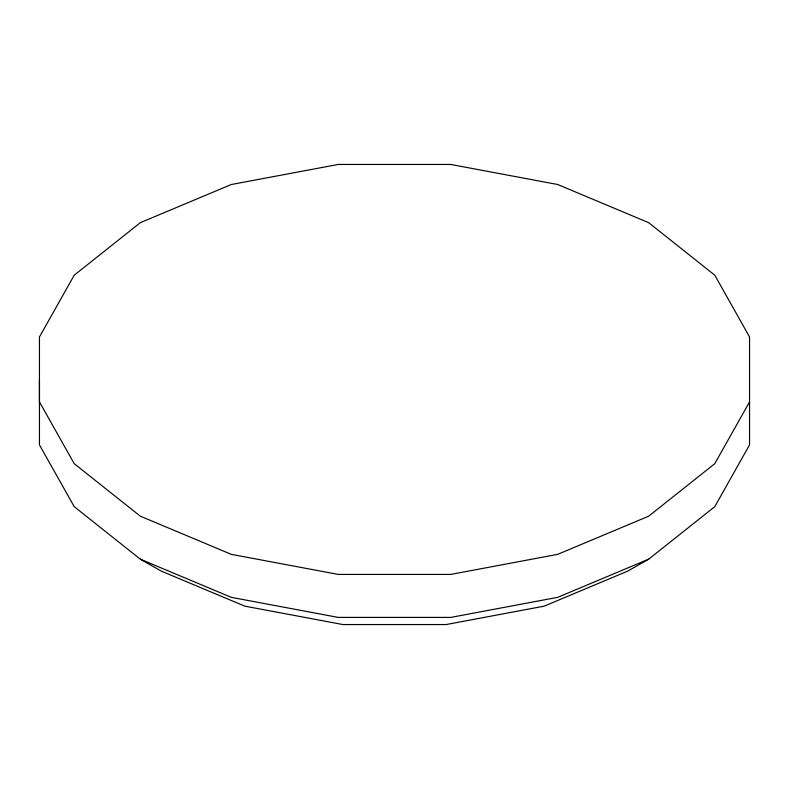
<?xml version="1.0" encoding="UTF-8"?>
<svg xmlns="http://www.w3.org/2000/svg" width="789" height="789" viewBox="0 0 789 789"><rect width="100%" height="100%" fill="white"/><g stroke="black" fill="none" stroke-linecap="round" stroke-linejoin="round"><path stroke-width="1.18" d="M39.45 379.953L39.45 444.888L74.205 506.646L140.314 559.174L161.341 571.137L244.797 606.149L342.919 624.553L446.081 624.553L544.203 606.149L627.659 571.137L648.686 559.174L714.795 506.646L749.55 444.888L749.55 336.962L714.795 275.213L648.686 222.676L557.695 184.508L450.736 164.447L338.264 164.447L231.305 184.508L140.314 222.676L74.205 275.213L39.45 336.962L39.45 401.897L74.205 463.656L140.314 516.184L231.305 554.351L338.264 574.422L450.736 574.422L557.695 554.351L648.686 516.184L714.795 463.656L749.55 401.897M648.686 559.174L557.695 597.342L450.736 617.412L338.264 617.412L231.305 597.342L140.314 559.174"/></g></svg>
